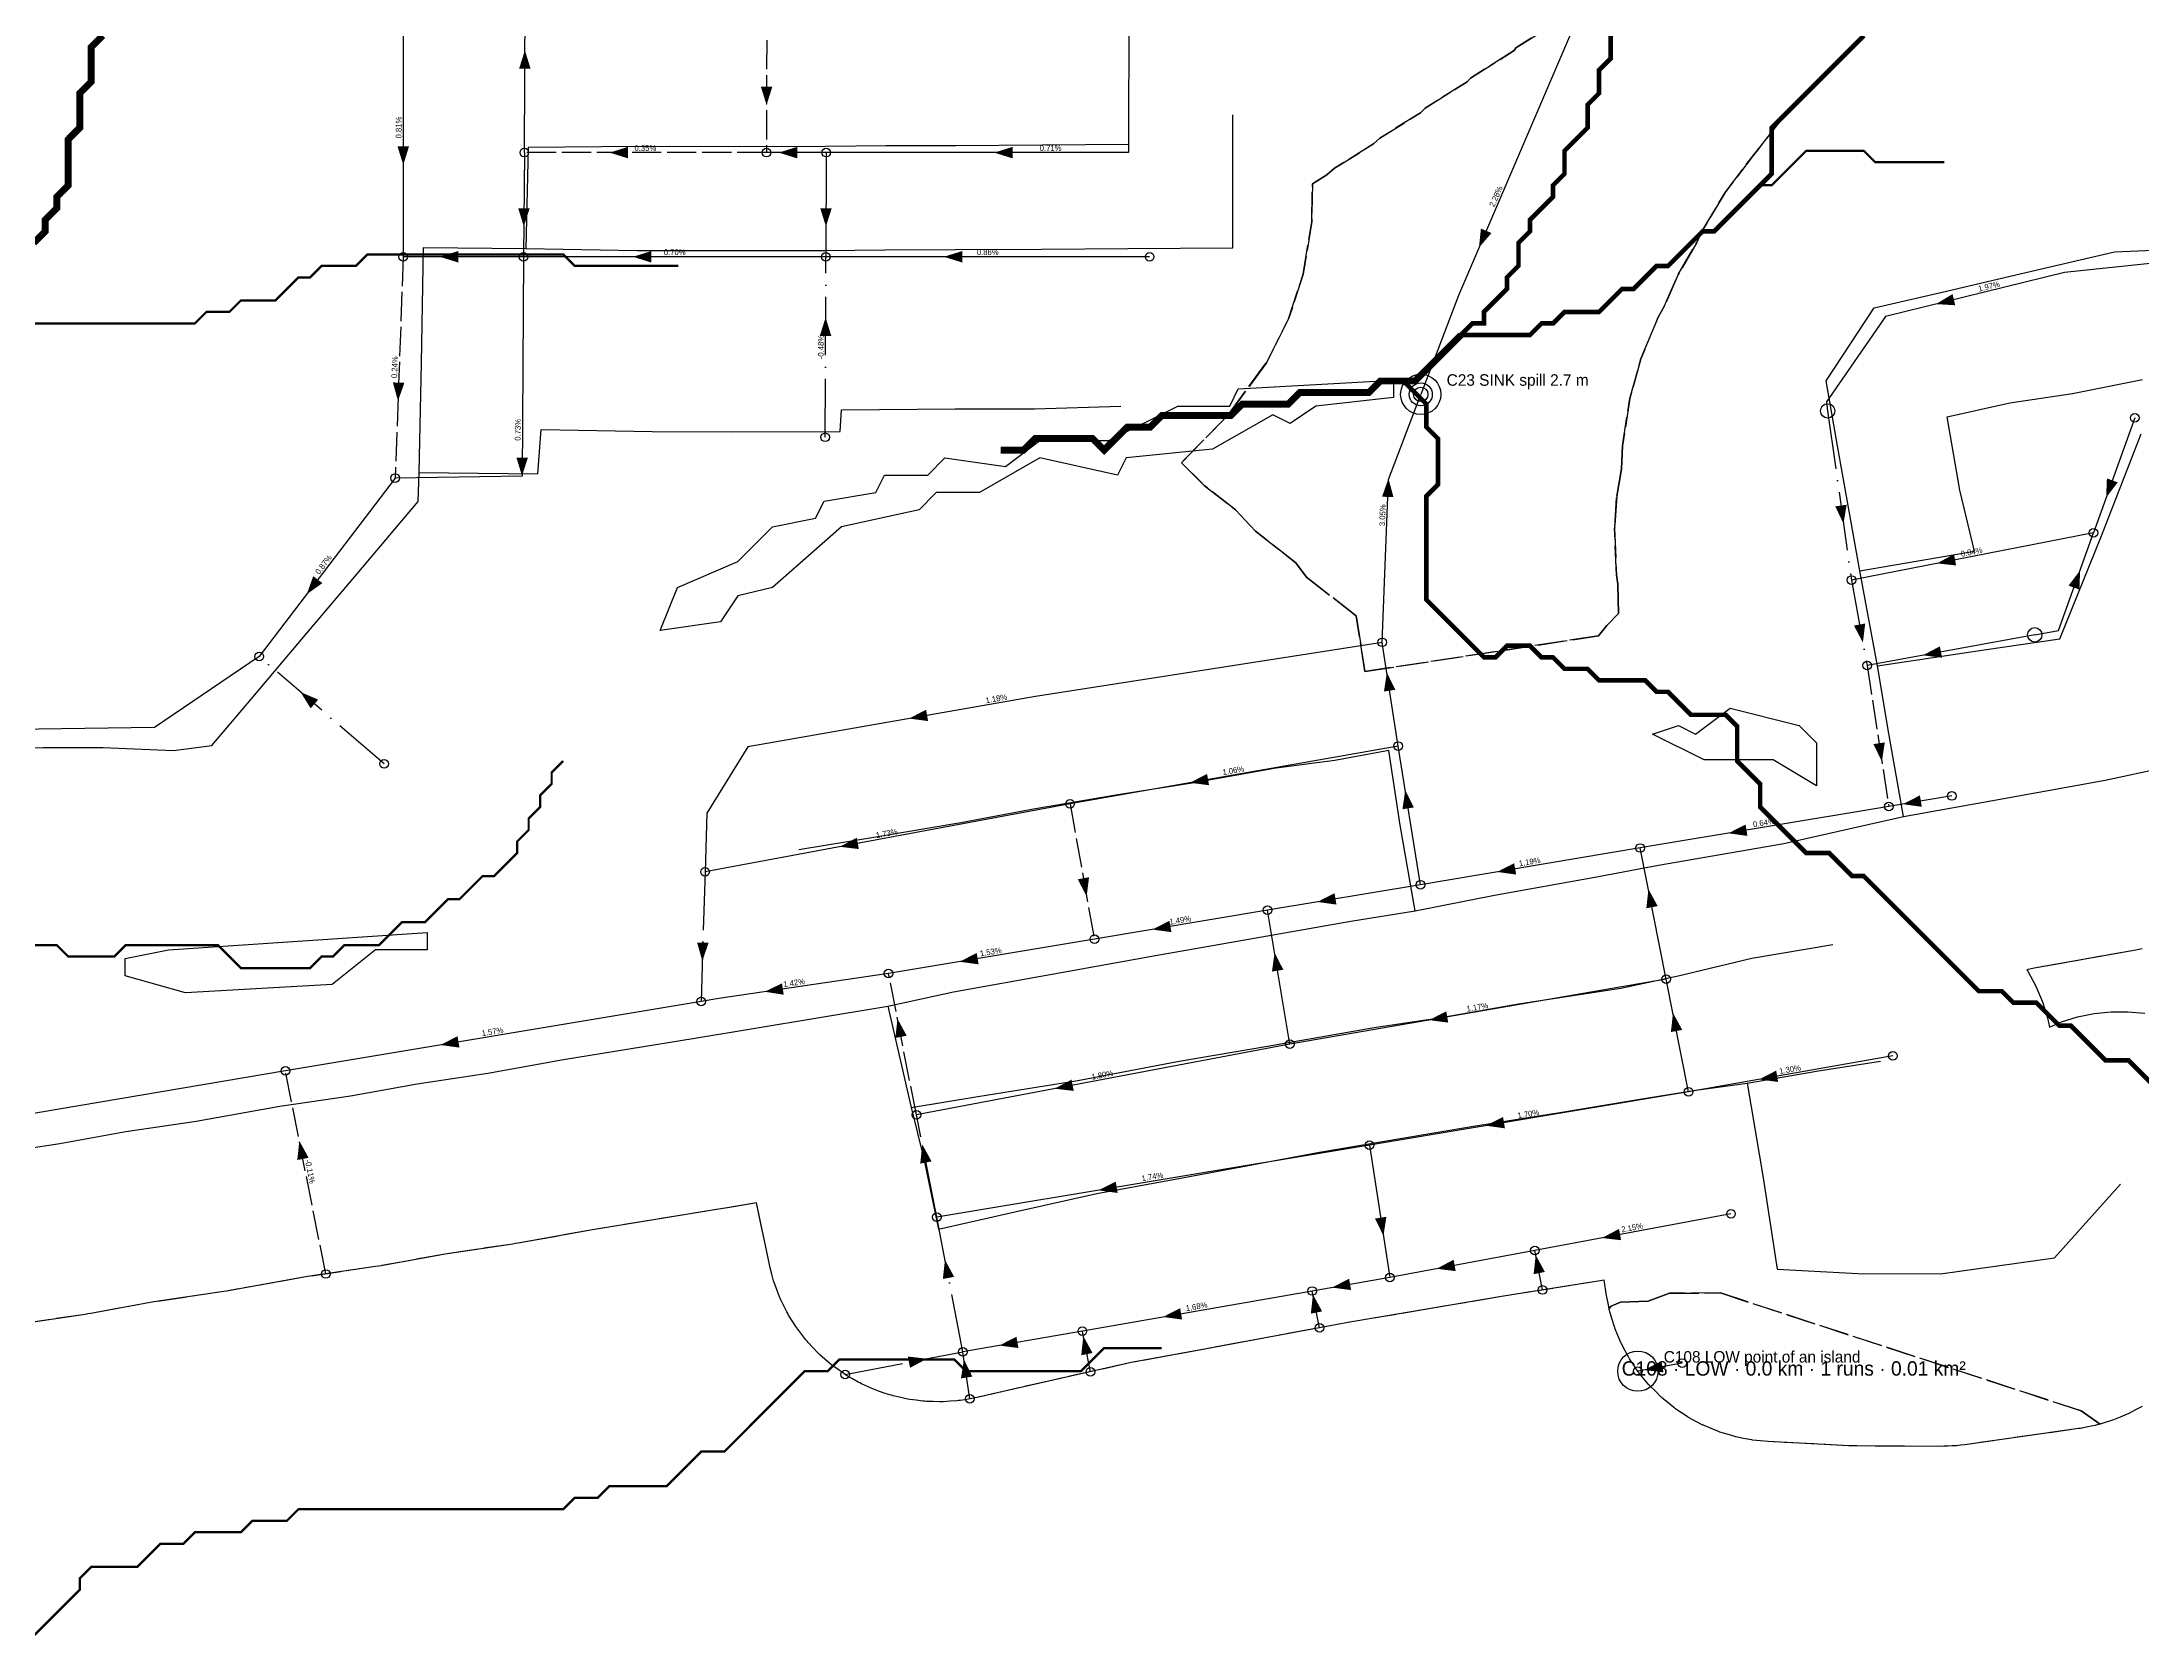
# Model space of a CAD drawing. Header units: metres. Extents: x 440276 to 476894, y 2561381 to 2578972.
# Drawn here: x 451119 to 451850, y 2568589 to 2569144 of the extents above; entities that cross this region are included whole.
import ezdxf
from ezdxf.enums import TextEntityAlignment as Align

# ---------------------------------------------------------------- set-up
doc = ezdxf.new("R2010")
doc.units = ezdxf.units.M
doc.header["$LTSCALE"] = 8
doc.linetypes.add('DASHDOT', pattern=[3.556, 2.54, -0.508, 0, -0.508])
doc.linetypes.add('DASHED', pattern=[1.524, 1.27, -0.254])
for name, color, linetype in [('A_ARROWS', 7, 'Continuous'), ('A_BUILT_2006', 252, 'Continuous'), ('A_CATCH_LABEL', 7, 'Continuous'), ('A_CATCHMENTS', 7, 'Continuous'), ('A_ENVELOPE', 3, 'Continuous'), ('A_GRADIENT', 8, 'Continuous'), ('A_JUNCTIONS', 8, 'Continuous'), ('A_OUTLET_LABEL', 7, 'Continuous'), ('A_OUTLETS', 7, 'Continuous'), ('A_RUNS', 7, 'Continuous'), ('A_STREAMS', 5, 'Continuous'), ('A_WADI', 4, 'Continuous')]:
    doc.layers.add(name, color=color, linetype=linetype)

msp = doc.modelspace()

# ---------------------------------------------------------------- linework, layer by layer
at = {"layer": 'A_ARROWS', "color": 2}
for points in [[(451287.27, 2569140.93), (451289.24, 2569134.51), (451285.24, 2569134.54)], [(451371.28, 2569121.9), (451369.3, 2569128.3), (451373.3, 2569128.29)], [(451244.97, 2569101.09), (451242.97, 2569107.49), (451246.97, 2569107.49)], [(451316.74, 2569105.36), (451323.14, 2569107.36), (451323.14, 2569103.36)], [(451375.55, 2569105.36), (451381.95, 2569107.36), (451381.95, 2569103.36)], [(451450.44, 2569105.36), (451456.84, 2569107.36), (451456.84, 2569103.36)], [(451286.89, 2569079.64), (451284.93, 2569086.05), (451288.93, 2569086.02)], [(451391.93, 2569079.64), (451389.95, 2569086.04), (451393.95, 2569086.03)], [(451257.7, 2569069.15), (451264.1, 2569071.15), (451264.1, 2569067.15)], [(451324.84, 2569069.15), (451331.24, 2569071.15), (451331.24, 2569067.15)], [(451432.93, 2569069.15), (451439.33, 2569071.15), (451439.33, 2569067.15)], [(451777.89, 2569052.71), (451783.63, 2569056.18), (451784.58, 2569052.3)], [(451391.82, 2569048.05), (451393.8, 2569041.65), (451389.8, 2569041.66)], [(451243.13, 2569019.01), (451241.36, 2569025.48), (451245.36, 2569025.33)], [(451286.27, 2568992.96), (451284.31, 2568999.37), (451288.31, 2568999.34)], [(451837.03, 2568985.4), (451837.31, 2568992.1), (451841.07, 2568990.75)], [(451745.73, 2568976.35), (451742.86, 2568982.4), (451746.82, 2568982.96)], [(451778.23, 2568962.58), (451784.13, 2568965.76), (451784.89, 2568961.84)], [(451211.39, 2568951.81), (451213.67, 2568958.12), (451216.85, 2568955.7)], [(451828.01, 2568960.19), (451827.74, 2568953.49), (451823.97, 2568954.84)], [(451752.47, 2568935.03), (451749.35, 2568940.96), (451753.28, 2568941.68)], [(451773.31, 2568930.62), (451779.24, 2568933.74), (451779.96, 2568929.8)], [(451209.23, 2568917.86), (451215.39, 2568915.21), (451212.78, 2568912.18)], [(451586.96, 2568924.66), (451589.91, 2568918.64), (451585.95, 2568918.03)], [(451420.8, 2568908.64), (451426.76, 2568911.71), (451427.45, 2568907.77)], [(451759.08, 2568893.72), (451756.12, 2568899.74), (451760.08, 2568900.35)], [(451518.48, 2568886.32), (451524.44, 2568889.4), (451525.13, 2568885.46)], [(451593.34, 2568883.75), (451596.33, 2568877.74), (451592.38, 2568877.11)], [(451766.31, 2568878.88), (451772.29, 2568881.91), (451772.95, 2568877.96)], [(451396.72, 2568864.07), (451402.64, 2568867.21), (451403.37, 2568863.27)], [(451705.69, 2568868.76), (451711.67, 2568871.78), (451712.33, 2568867.84)], [(451482.58, 2568846.82), (451479.48, 2568852.76), (451483.41, 2568853.47)], [(451625.26, 2568855.32), (451631.24, 2568858.35), (451631.9, 2568854.41)], [(451562.79, 2568844.89), (451568.77, 2568847.92), (451569.43, 2568843.97)], [(451677.9, 2568849.34), (451681.11, 2568843.45), (451677.18, 2568842.67)], [(451505.4, 2568835.3), (451511.38, 2568838.33), (451512.04, 2568834.39)], [(451348.94, 2568824.33), (451347.14, 2568830.79), (451351.13, 2568830.67)], [(451438.38, 2568824.11), (451444.36, 2568827.14), (451445.02, 2568823.19)], [(451547.92, 2568827.32), (451550.95, 2568821.33), (451547.01, 2568820.68)], [(451370.62, 2568813.68), (451376.66, 2568816.59), (451377.24, 2568812.63)], [(451416.8, 2568804.28), (451420.01, 2568798.39), (451416.08, 2568797.62)], [(451601.65, 2568803.81), (451607.62, 2568806.87), (451608.3, 2568802.93)], [(451686.44, 2568806.32), (451689.65, 2568800.43), (451685.72, 2568799.65)], [(451257.86, 2568795.17), (451263.84, 2568798.19), (451264.5, 2568794.25)], [(451716.36, 2568783.18), (451722.32, 2568786.26), (451723.01, 2568782.32)], [(451471.41, 2568779.98), (451477.33, 2568783.13), (451478.07, 2568779.2)], [(451621.37, 2568767.11), (451627.35, 2568770.14), (451628.01, 2568766.19)], [(451208.84, 2568761.85), (451212.05, 2568755.96), (451208.13, 2568755.18)], [(451425.44, 2568760.58), (451428.65, 2568754.69), (451424.72, 2568753.92)], [(451486.7, 2568744.65), (451492.68, 2568747.68), (451493.34, 2568743.73)], [(451585.78, 2568728.8), (451582.83, 2568734.82), (451586.79, 2568735.43)], [(451661.75, 2568728.08), (451667.68, 2568731.22), (451668.41, 2568727.29)], [(451433.32, 2568720.48), (451436.5, 2568714.58), (451432.57, 2568713.82)], [(451604.23, 2568717.37), (451610.16, 2568720.51), (451610.89, 2568716.57)], [(451638.71, 2568722.16), (451641.91, 2568716.27), (451637.99, 2568715.5)], [(451567.87, 2568710.84), (451573.83, 2568713.91), (451574.52, 2568709.97)], [(451561.25, 2568708.45), (451564.45, 2568702.55), (451560.53, 2568701.78)], [(451509.11, 2568700.61), (451515.08, 2568703.67), (451515.76, 2568699.73)], [(451452.2, 2568690.69), (451458.16, 2568693.76), (451458.85, 2568689.82)], [(451481.42, 2568693.99), (451484.62, 2568688.09), (451480.7, 2568687.32)], [(451427.07, 2568686.1), (451421.17, 2568682.93), (451420.41, 2568686.86)], [(451439.91, 2568685.91), (451442.84, 2568679.88), (451438.88, 2568679.28)]]:
    msp.add_solid(points, dxfattribs=at)
at = {"layer": 'A_ARROWS', "color": 1}
for points in [[(451618.97, 2569072.32), (451619.66, 2569078.99), (451623.33, 2569077.41)], [(451587.51, 2568992.07), (451589.27, 2568985.6), (451585.27, 2568985.75)], [(451676.47, 2568682.18), (451682.41, 2568685.3), (451683.13, 2568681.37)]]:
    msp.add_solid(points, dxfattribs=at)
at = {"layer": 'A_BUILT_2006', "color": 252}
for points in [[(451533.42, 2569096.49), (451533.42, 2569118.47)], [(451288.51, 2569107.26), (451326.52, 2569107.57)], [(451326.52, 2569107.57), (451354.07, 2569107.5)], [(451354.07, 2569107.5), (451391.83, 2569107.57)], [(451391.83, 2569107.57), (451412.72, 2569107.79)], [(451412.72, 2569107.79), (451437.15, 2569107.88)], [(451437.15, 2569107.88), (451467.15, 2569108.08)], [(451467.15, 2569108.08), (451497.14, 2569108.27)], [(451287.67, 2569072.07), (451288.51, 2569107.26)], [(451533.42, 2569072.29), (451533.42, 2569096.49)], [(451251.28, 2569032.25), (451252.04, 2569072.33)], [(451252.04, 2569072.33), (451287.67, 2569072.07)], [(451287.67, 2569072.07), (451326.24, 2569071.35)], [(451326.24, 2569071.35), (451353.79, 2569071.28)], [(451353.79, 2569071.28), (451391.55, 2569071.35)], [(451391.55, 2569071.35), (451412.44, 2569071.57)], [(451412.44, 2569071.57), (451436.87, 2569071.65)], [(451436.87, 2569071.65), (451466.87, 2569071.85)], [(451466.87, 2569071.85), (451496.87, 2569072.05)], [(451496.87, 2569072.05), (451533.42, 2569072.29)], [(451805.7, 2569062.85), (451839.93, 2569070.82)], [(451839.93, 2569070.82), (451869.89, 2569072.13)], [(451756.38, 2569051.36), (451781.52, 2569057.21)], [(451781.52, 2569057.21), (451805.7, 2569062.85)], [(451739.65, 2569026.01), (451756.38, 2569051.36)], [(451250.49, 2568994.19), (451251.28, 2569032.25)], [(451743.65, 2569003.39), (451739.65, 2569026.01)], [(451803.59, 2569018.44), (451825.39, 2569021.64)], [(451825.39, 2569021.64), (451849.74, 2569026.45)], [(451396.84, 2569008.42), (451397.3, 2569016)], [(451397.3, 2569016), (451436.86, 2569016.33)], [(451436.86, 2569016.33), (451464.4, 2569016.26)], [(451464.4, 2569016.26), (451494.46, 2569017.21)], [(451781.8, 2569013.47), (451803.59, 2569018.44)], [(451786.15, 2568988.07), (451781.8, 2569013.47)], [(451250.49, 2568994.19), (451291.8, 2568993.74), (451292.97, 2569009.13)], [(451292.97, 2569009.13), (451331.54, 2569008.42)], [(451331.54, 2569008.42), (451359.08, 2569008.35)], [(451359.08, 2569008.35), (451396.84, 2569008.42)], [(451835.45, 2568972.18), (451849.27, 2569007.58)], [(451751.35, 2568959.95), (451743.65, 2569003.39)], [(451250.15, 2568984.12), (451250.49, 2568994.19)], [(451230.8, 2568961.2), (451250.15, 2568984.12)], [(451791.25, 2568966.84), (451786.15, 2568988.07)], [(451820.96, 2568936.29), (451835.45, 2568972.18)], [(451751.35, 2568959.95), (451791.25, 2568966.84)], [(451211.45, 2568938.27), (451230.8, 2568961.2)], [(451757.57, 2568926.91), (451751.35, 2568959.95)], [(451192.1, 2568915.34), (451211.45, 2568938.27)], [(451757.57, 2568926.91), (451794.61, 2568932.5)], [(451794.61, 2568932.5), (451820.96, 2568936.29)], [(451761.45, 2568903.4), (451757.57, 2568926.91)], [(451178.36, 2568899.28), (451192.1, 2568915.34)], [(451766.57, 2568874.58), (451761.45, 2568903.4)], [(451093.29, 2568897.89), (451119.78, 2568898.61)], [(451119.78, 2568898.61), (451140.58, 2568898.61)], [(451140.58, 2568898.61), (451165.07, 2568897.48)], [(451165.07, 2568897.48), (451178.36, 2568899.28)], [(451587.67, 2568897.53), (451568.9, 2568894.04)], [(451591.62, 2568871.54), (451587.67, 2568897.53)], [(451548.46, 2568891.38), (451519.22, 2568886.23)], [(451568.9, 2568894.04), (451548.46, 2568891.38)], [(451836.76, 2568887.2), (451857.25, 2568891.67)], [(451494.14, 2568882.25), (451464.07, 2568877.1)], [(451519.22, 2568886.23), (451494.14, 2568882.25)], [(451801.45, 2568880.86), (451836.76, 2568887.2)], [(451464.07, 2568877.1), (451438.82, 2568872.44)], [(451724.95, 2568865.18), (451766.57, 2568874.58)], [(451766.57, 2568874.58), (451801.45, 2568880.86)], [(451409.25, 2568867.46), (451382.5, 2568862.97)], [(451438.82, 2568872.44), (451409.25, 2568867.46)], [(451596.81, 2568841.79), (451591.62, 2568871.54)], [(451681.37, 2568857.62), (451724.95, 2568865.18)], [(451624.39, 2568847.24), (451659.26, 2568853.52)], [(451659.26, 2568853.52), (451681.37, 2568857.62)], [(451596.81, 2568841.79), (451624.39, 2568847.24)], [(451536.84, 2568831.6), (451574.38, 2568838.18)], [(451574.38, 2568838.18), (451596.81, 2568841.79)], [(451506.47, 2568826.28), (451536.84, 2568831.6)], [(451713.87, 2568825.29), (451742.03, 2568830.15)], [(451471.15, 2568819.94), (451506.47, 2568826.28)], [(451688.22, 2568819.25), (451713.87, 2568825.29)], [(451436.28, 2568813.66), (451471.15, 2568819.94)], [(451668.27, 2568814.9), (451688.22, 2568819.25)], [(451388.35, 2568804.47), (451413.46, 2568808.6)], [(451413.46, 2568808.6), (451436.28, 2568813.66)], [(451413.46, 2568808.6), (451421.56, 2568773.42)], [(451605.11, 2568804.57), (451632.73, 2568809.46)], [(451632.73, 2568809.46), (451668.27, 2568814.9)], [(451346.38, 2568797.51), (451388.35, 2568804.47)], [(451545.41, 2568794.72), (451582.54, 2568801.29)], [(451582.54, 2568801.29), (451605.11, 2568804.57)], [(451300.66, 2568790.06), (451346.38, 2568797.51)], [(451514.77, 2568789.5), (451545.41, 2568794.72)], [(451274.32, 2568785.32), (451300.66, 2568790.06)], [(451479.49, 2568782.77), (451514.77, 2568789.5)], [(451712.25, 2568781.89), (451737, 2568786.21)], [(451737, 2568786.21), (451758.56, 2568789.57)], [(451226.59, 2568777.47), (451249.81, 2568781.7)], [(451249.81, 2568781.7), (451274.32, 2568785.32)], [(451444.8, 2568777.29), (451479.49, 2568782.77)], [(451674.96, 2568776.31), (451694.35, 2568779.49)], [(451694.35, 2568779.49), (451712.25, 2568781.89)], [(451712.25, 2568781.89), (451717.77, 2568748.93)], [(451172.97, 2568768.66), (451202.07, 2568773.85)], [(451202.07, 2568773.85), (451226.59, 2568777.47)], [(451421.56, 2568773.42), (451444.8, 2568777.29)], [(451421.56, 2568773.42), (451425.94, 2568755.53)], [(451617.11, 2568766.91), (451647.13, 2568771.74)], [(451647.13, 2568771.74), (451674.96, 2568776.31)], [(451125.58, 2568760.87), (451148.46, 2568765.04)], [(451148.46, 2568765.04), (451172.97, 2568768.66)], [(451592.25, 2568762.74), (451617.11, 2568766.91)], [(451101.06, 2568757.25), (451125.58, 2568760.87)], [(451538.21, 2568753.17), (451563.59, 2568757.86)], [(451563.59, 2568757.86), (451592.25, 2568762.74)], [(451425.94, 2568755.53), (451431.01, 2568731.09)], [(451513.32, 2568748.57), (451538.21, 2568753.17)], [(451457.66, 2568737.2), (451486.11, 2568743.54)], [(451486.11, 2568743.54), (451513.32, 2568748.57)], [(451717.77, 2568748.93), (451722.63, 2568717.21)], [(451819.06, 2568721.21), (451842, 2568746.78)], [(451431.01, 2568731.09), (451457.66, 2568737.2)], [(451779.47, 2568715.6), (451819.06, 2568721.21)], [(451722.63, 2568717.21), (451750.67, 2568715.77)], [(451750.67, 2568715.77), (451779.47, 2568715.6)]]:
    msp.add_lwpolyline(points, dxfattribs=at)
at = {"layer": 'A_CATCHMENTS', "color": 2, "linetype": 'DASHED'}
for points in [[(451647.5, 2569151.61), (451631.76, 2569141.74), (451631.21, 2569140.81), (451616.01, 2569131.28), (451614.92, 2569130.01), (451600.27, 2569120.83), (451598.62, 2569119.21), (451584.53, 2569110.37), (451582.33, 2569108.41), (451568.79, 2569099.92), (451566.04, 2569097.61), (451561.09, 2569094.51), (451560.84, 2569081.4), (451557.86, 2569063.13), (451552.8, 2569047.56), (451545.06, 2569032.31), (451531.82, 2569014.2), (451515.53, 2568997.55), (451523.49, 2568989.68), (451534.35, 2568981.23), (451541.23, 2568973.75), (451555.33, 2568962.77), (451558.96, 2568957.82), (451576.31, 2568944.31), (451579.32, 2568924.98), (451660.49, 2568937.38), (451663.4, 2568941.03), (451667.5, 2568945.12), (451667.24, 2568955.34), (451666.77, 2568958.57), (451666.16, 2568974.75), (451666.24, 2568975.18), (451666.87, 2568985.95), (451668.55, 2568995.49), (451668.87, 2569003.39), (451671.43, 2569019.91), (451675.28, 2569033.68), (451681.3, 2569048.14), (451683.41, 2569051.85), (451688.2, 2569062.97), (451694.71, 2569074.14), (451696.14, 2569077.36), (451704.54, 2569091.54), (451714.73, 2569104.96), (451715.45, 2569105.72), (451725.23, 2569118.25), (451745.79, 2569139.65), (451751.51, 2569144.7)], [(451849.55, 2568828.58), (451848.45, 2568828.39), (451847.36, 2568828.14), (451812.07, 2568821.81), (451809.43, 2568821.33), (451809.8, 2568820.79), (451812.61, 2568815.62), (451814.9, 2568810.19), (451816.65, 2568804.57), (451817.3, 2568801.41), (451821.49, 2568803.17), (451827.12, 2568804.91), (451832.89, 2568806.08), (451838.74, 2568806.69), (451844.63, 2568806.72), (451850.49, 2568806.18)], [(451849.56, 2568669.54), (451847.27, 2568668.34), (451844.99, 2568667.1), (451844.66, 2568666.96), (451844.35, 2568666.8), (451841.95, 2568665.82), (451839.56, 2568664.82), (451839.22, 2568664.72), (451838.9, 2568664.58), (451836.41, 2568663.85), (451835.01, 2568663.41), (451828.32, 2568668), (451702.91, 2568708.96), (451685.27, 2568708.92), (451677.77, 2568706.09), (451668.22, 2568705.75), (451664.9, 2568704.37), (451664.23, 2568703.59), (451663.87, 2568705.45), (451663.32, 2568708.12), (451662.5, 2568713.46), (451656.85, 2568712.53), (451656.76, 2568712.52), (451656.67, 2568712.51), (451626.84, 2568707.7), (451602.25, 2568703.58), (451574.08, 2568698.78), (451549.11, 2568694.17), (451549.11, 2568694.17), (451549.11, 2568694.17), (451524.22, 2568689.57), (451498.1, 2568684.74), (451470.89, 2568678.67), (451444.41, 2568672.61), (451443.81, 2568672.5), (451443.21, 2568672.34), (451440.91, 2568671.98), (451438.61, 2568671.57), (451438, 2568671.53), (451437.39, 2568671.43), (451435.07, 2568671.3), (451432.74, 2568671.12), (451432.13, 2568671.13), (451431.52, 2568671.09), (451429.19, 2568671.19), (451426.86, 2568671.24), (451426.25, 2568671.31), (451425.63, 2568671.33), (451423.32, 2568671.66), (451421.01, 2568671.93), (451420.41, 2568672.06), (451419.8, 2568672.15), (451417.53, 2568672.7), (451415.26, 2568673.2), (451414.67, 2568673.39), (451414.08, 2568673.53), (451411.88, 2568674.3), (451409.66, 2568675.02), (451409.1, 2568675.27), (451408.52, 2568675.47), (451406.4, 2568676.45), (451404.27, 2568677.38), (451403.73, 2568677.68), (451403.17, 2568677.94), (451401.16, 2568679.12), (451399.13, 2568680.26), (451398.63, 2568680.61), (451398.1, 2568680.93), (451396.21, 2568682.3), (451394.3, 2568683.63), (451393.84, 2568684.03), (451393.34, 2568684.39), (451391.6, 2568685.94), (451389.83, 2568687.46), (451389.4, 2568687.9), (451388.94, 2568688.31), (451387.36, 2568690.03), (451385.75, 2568691.71), (451385.37, 2568692.19), (451384.95, 2568692.64), (451383.55, 2568694.5), (451382.11, 2568696.33), (451381.78, 2568696.85), (451381.41, 2568697.34), (451380.19, 2568699.33), (451378.93, 2568701.29), (451378.66, 2568701.84), (451378.34, 2568702.37), (451377.32, 2568704.46), (451376.27, 2568706.54), (451376.04, 2568707.11), (451375.77, 2568707.67), (451374.97, 2568709.85), (451374.12, 2568712.03), (451373.96, 2568712.62), (451373.74, 2568713.19), (451373.16, 2568715.45), (451372.53, 2568717.69), (451372.42, 2568718.3), (451372.27, 2568718.89), (451367.83, 2568740.25), (451356.19, 2568738.32), (451356.11, 2568738.31), (451356.04, 2568738.3), (451310.81, 2568730.92), (451284.95, 2568726.26), (451284.01, 2568726.14), (451283.08, 2568725.96), (451259.56, 2568722.49), (451237.34, 2568718.44), (451236.34, 2568718.31), (451235.34, 2568718.11), (451211.73, 2568714.63), (451183.52, 2568709.59), (451182.62, 2568709.48), (451181.73, 2568709.3), (451158.23, 2568705.83), (451136.34, 2568701.84), (451135.33, 2568701.71), (451134.33, 2568701.51), (451110.79, 2568698.04)]]:
    msp.add_lwpolyline(points, dxfattribs=at)
at = {"layer": 'A_CATCHMENTS', "color": 1, "linetype": 'DASHED'}
msp.add_lwpolyline([(451751.51, 2569144.7), (451745.79, 2569139.65), (451725.23, 2569118.25), (451715.45, 2569105.72), (451714.73, 2569104.96), (451704.54, 2569091.54), (451696.14, 2569077.36), (451694.71, 2569074.14), (451688.2, 2569062.97), (451683.41, 2569051.85), (451681.3, 2569048.14), (451675.28, 2569033.68), (451671.43, 2569019.91), (451668.87, 2569003.39), (451668.55, 2568995.49), (451666.87, 2568985.95), (451666.24, 2568975.18), (451666.16, 2568974.75), (451666.77, 2568958.57), (451667.24, 2568955.34), (451667.5, 2568945.12), (451663.4, 2568941.03), (451660.49, 2568937.38), (451579.32, 2568924.98), (451576.31, 2568944.31), (451558.96, 2568957.82), (451555.33, 2568962.77), (451541.23, 2568973.75), (451534.35, 2568981.23), (451523.49, 2568989.68), (451523.49, 2568989.68), (451515.53, 2568997.55), (451531.82, 2569014.2), (451545.06, 2569032.31), (451552.8, 2569047.56), (451557.86, 2569063.13), (451560.84, 2569081.4), (451561.09, 2569094.51), (451566.04, 2569097.61), (451568.79, 2569099.92), (451582.33, 2569108.41), (451584.53, 2569110.37), (451598.62, 2569119.21), (451600.27, 2569120.83), (451614.92, 2569130.01), (451616.01, 2569131.28), (451631.21, 2569140.81), (451631.76, 2569141.74), (451647.5, 2569151.61)], dxfattribs=at)
msp.add_lwpolyline([(451664.9, 2568704.37), (451668.22, 2568705.75), (451677.77, 2568706.09), (451685.27, 2568708.92), (451702.91, 2568708.96), (451828.32, 2568668), (451835.01, 2568663.41), (451833.93, 2568663.08), (451833.59, 2568663.01), (451833.25, 2568662.91), (451830.71, 2568662.42), (451828.17, 2568661.9), (451827.82, 2568661.87), (451827.47, 2568661.8), (451787.88, 2568656.19), (451786.43, 2568656.06), (451785, 2568655.86), (451783.5, 2568655.79), (451782.02, 2568655.65), (451780.56, 2568655.66), (451779.11, 2568655.6), (451750.31, 2568655.77), (451748.95, 2568655.85), (451747.58, 2568655.85), (451719.54, 2568657.29), (451716.83, 2568657.57), (451714.11, 2568657.82), (451713.9, 2568657.86), (451713.68, 2568657.89), (451711.01, 2568658.42), (451708.33, 2568658.94), (451708.12, 2568659), (451707.91, 2568659.05), (451705.3, 2568659.85), (451702.69, 2568660.63), (451702.49, 2568660.71), (451702.28, 2568660.77), (451699.76, 2568661.82), (451697.24, 2568662.85), (451697.05, 2568662.95), (451696.85, 2568663.04), (451694.44, 2568664.33), (451692.03, 2568665.6), (451691.85, 2568665.72), (451691.66, 2568665.82), (451689.4, 2568667.35), (451687.12, 2568668.85), (451686.95, 2568668.99), (451686.77, 2568669.11), (451684.67, 2568670.84), (451682.55, 2568672.56), (451682.4, 2568672.72), (451682.23, 2568672.85), (451680.31, 2568674.79), (451678.37, 2568676.71), (451678.23, 2568676.87), (451678.08, 2568677.03), (451676.35, 2568679.14), (451674.61, 2568681.24), (451674.49, 2568681.42), (451674.35, 2568681.59), (451672.84, 2568683.86), (451671.32, 2568686.12), (451671.21, 2568686.31), (451671.09, 2568686.49), (451669.81, 2568688.9), (451668.51, 2568691.3), (451668.43, 2568691.5), (451668.33, 2568691.69), (451667.29, 2568694.21), (451666.24, 2568696.73), (451666.17, 2568696.94), (451666.09, 2568697.14), (451665.3, 2568699.75), (451664.5, 2568702.35), (451664.46, 2568702.57), (451664.39, 2568702.77), (451664.23, 2568703.59), (451664.9, 2568704.37)], close=True, dxfattribs=at)
at = {"layer": 'A_ENVELOPE', "color": 3}
for points in [[(451849.55, 2568828.58), (451848.45, 2568828.39), (451847.36, 2568828.14), (451812.07, 2568821.81), (451809.43, 2568821.33), (451809.8, 2568820.79), (451812.61, 2568815.62), (451814.9, 2568810.19), (451816.65, 2568804.57), (451817.3, 2568801.41), (451821.49, 2568803.17), (451827.12, 2568804.91), (451832.89, 2568806.08), (451838.74, 2568806.69), (451844.63, 2568806.72), (451850.49, 2568806.18)], [(451849.56, 2568669.54), (451847.27, 2568668.34), (451844.99, 2568667.1), (451844.66, 2568666.96), (451844.35, 2568666.8), (451841.95, 2568665.82), (451839.56, 2568664.82), (451839.22, 2568664.72), (451838.9, 2568664.58), (451836.41, 2568663.85), (451833.93, 2568663.08), (451833.59, 2568663.01), (451833.25, 2568662.91), (451830.71, 2568662.42), (451828.17, 2568661.9), (451827.82, 2568661.87), (451827.47, 2568661.8), (451787.88, 2568656.19), (451786.43, 2568656.06), (451785, 2568655.86), (451783.5, 2568655.79), (451782.02, 2568655.65), (451780.56, 2568655.66), (451779.11, 2568655.6), (451750.31, 2568655.77), (451748.95, 2568655.85), (451747.58, 2568655.85), (451719.54, 2568657.29), (451716.83, 2568657.57), (451714.11, 2568657.82), (451713.9, 2568657.86), (451713.68, 2568657.89), (451711.01, 2568658.42), (451708.33, 2568658.94), (451708.12, 2568659), (451707.91, 2568659.05), (451705.3, 2568659.85), (451702.69, 2568660.63), (451702.49, 2568660.71), (451702.28, 2568660.77), (451699.76, 2568661.82), (451697.24, 2568662.85), (451697.05, 2568662.95), (451696.85, 2568663.04), (451694.44, 2568664.33), (451692.03, 2568665.6), (451691.85, 2568665.72), (451691.66, 2568665.82), (451689.4, 2568667.35), (451687.12, 2568668.85), (451686.95, 2568668.99), (451686.77, 2568669.11), (451684.67, 2568670.84), (451682.55, 2568672.56), (451682.4, 2568672.72), (451682.23, 2568672.85), (451680.31, 2568674.79), (451678.37, 2568676.71), (451678.23, 2568676.87), (451678.08, 2568677.03), (451676.35, 2568679.14), (451674.61, 2568681.24), (451674.49, 2568681.42), (451674.35, 2568681.59), (451672.84, 2568683.86), (451671.32, 2568686.12), (451671.21, 2568686.31), (451671.09, 2568686.49), (451669.81, 2568688.9), (451668.51, 2568691.3), (451668.43, 2568691.5), (451668.33, 2568691.69), (451667.29, 2568694.21), (451666.24, 2568696.73), (451666.17, 2568696.94), (451666.09, 2568697.14), (451665.3, 2568699.75), (451664.5, 2568702.35), (451664.46, 2568702.57), (451664.39, 2568702.77), (451663.87, 2568705.45), (451663.32, 2568708.12), (451662.5, 2568713.46), (451656.85, 2568712.53), (451656.76, 2568712.52), (451656.67, 2568712.51), (451626.84, 2568707.7), (451602.25, 2568703.58), (451574.08, 2568698.78), (451549.11, 2568694.17), (451549.11, 2568694.17), (451549.11, 2568694.17), (451524.22, 2568689.57), (451498.1, 2568684.74), (451470.89, 2568678.67), (451444.41, 2568672.61), (451443.81, 2568672.5), (451443.21, 2568672.34), (451440.91, 2568671.98), (451438.61, 2568671.57), (451438, 2568671.53), (451437.39, 2568671.43), (451435.07, 2568671.3), (451432.74, 2568671.12), (451432.13, 2568671.13), (451431.52, 2568671.09), (451429.19, 2568671.19), (451426.86, 2568671.24), (451426.25, 2568671.31), (451425.63, 2568671.33), (451423.32, 2568671.66), (451421.01, 2568671.93), (451420.41, 2568672.06), (451419.8, 2568672.15), (451417.53, 2568672.7), (451415.26, 2568673.2), (451414.67, 2568673.39), (451414.08, 2568673.53), (451411.88, 2568674.3), (451409.66, 2568675.02), (451409.1, 2568675.27), (451408.52, 2568675.47), (451406.4, 2568676.45), (451404.27, 2568677.38), (451403.73, 2568677.68), (451403.17, 2568677.94), (451401.16, 2568679.12), (451399.13, 2568680.26), (451398.63, 2568680.61), (451398.1, 2568680.93), (451396.21, 2568682.3), (451394.3, 2568683.63), (451393.84, 2568684.03), (451393.34, 2568684.39), (451391.6, 2568685.94), (451389.83, 2568687.46), (451389.4, 2568687.9), (451388.94, 2568688.31), (451387.36, 2568690.03), (451385.75, 2568691.71), (451385.37, 2568692.19), (451384.95, 2568692.64), (451383.55, 2568694.5), (451382.11, 2568696.33), (451381.78, 2568696.85), (451381.41, 2568697.34), (451380.19, 2568699.33), (451378.93, 2568701.29), (451378.66, 2568701.84), (451378.34, 2568702.37), (451377.32, 2568704.46), (451376.27, 2568706.54), (451376.04, 2568707.11), (451375.77, 2568707.67), (451374.97, 2568709.85), (451374.12, 2568712.03), (451373.96, 2568712.62), (451373.74, 2568713.19), (451373.16, 2568715.45), (451372.53, 2568717.69), (451372.42, 2568718.3), (451372.27, 2568718.89), (451367.83, 2568740.25), (451356.19, 2568738.32), (451356.11, 2568738.31), (451356.04, 2568738.3), (451310.81, 2568730.92), (451284.95, 2568726.26), (451284.01, 2568726.14), (451283.08, 2568725.96), (451259.56, 2568722.49), (451237.34, 2568718.44), (451236.34, 2568718.31), (451235.34, 2568718.11), (451211.73, 2568714.63), (451183.52, 2568709.59), (451182.62, 2568709.48), (451181.73, 2568709.3), (451158.23, 2568705.83), (451136.34, 2568701.84), (451135.33, 2568701.71), (451134.33, 2568701.51), (451110.79, 2568698.04)]]:
    msp.add_lwpolyline(points, dxfattribs=at)
at = {"layer": 'A_JUNCTIONS'}
for centre in [(451287.07, 2569105.36), (451371.24, 2569105.36), (451392.01, 2569105.36), (451244.97, 2569069.15), (451286.81, 2569069.15), (451391.89, 2569069.15), (451504.48, 2569069.15), (451846.97, 2569013.15), (451391.68, 2569006.4), (451242.15, 2568992.24), (451832.66, 2568973.17), (451748.49, 2568956.79), (451585.36, 2568935.13), (451194.92, 2568930.17), (451753.92, 2568927.07), (451590.87, 2568899.08), (451238.29, 2568892.89), (451783.39, 2568881.73), (451476.79, 2568878.97), (451761.5, 2568878.08), (451675.06, 2568863.64), (451349.89, 2568855.35), (451598.63, 2568850.88), (451545.47, 2568842), (451485.26, 2568831.94), (451413.7, 2568819.99), (451684.1, 2568818.08), (451348.51, 2568810.31), (451553.25, 2568795.44), (451204, 2568786.16), (451762.92, 2568791.37), (451691.88, 2568778.88), (451423.4, 2568770.91), (451580.93, 2568760.37), (451430.45, 2568735.27), (451706.61, 2568736.44), (451638.4, 2568723.73), (451218.05, 2568715.56), (451588, 2568714.34), (451561.02, 2568709.64), (451641.11, 2568710), (451481.08, 2568695.72), (451563.54, 2568696.84), (451439.52, 2568688.49), (451689.68, 2568684.6), (451398.59, 2568680.64), (451483.87, 2568681.57), (451674.23, 2568681.77), (451441.98, 2568672.15)]:
    msp.add_circle(centre, 1.5, dxfattribs=at)
at = {"layer": 'A_JUNCTIONS', "color": 30}
for centre in [(451598.75, 2569021.32), (451740.21, 2569015.58), (451812.23, 2568937.74)]:
    msp.add_circle(centre, 2.5, dxfattribs=at)
at = {"layer": 'A_OUTLETS', "color": 1}
for radius in [7, 4]:
    msp.add_circle((451598.75, 2569021.32), radius, dxfattribs=at)
at = {"layer": 'A_OUTLETS', "color": 30}
msp.add_circle((451674.23, 2568681.77), 7, dxfattribs=at)
at = {"layer": 'A_RUNS', "color": 2}
for points in [[(451244.98, 2569159), (451244.97, 2569069.15)], [(451287.07, 2569105.36), (451287.37, 2569157.97)], [(451497.29, 2569156.36), (451497.08, 2569105.36), (451392.01, 2569105.36)], [(451287.07, 2569105.36), (451286.81, 2569069.15)], [(451392.01, 2569105.36), (451371.24, 2569105.36)], [(451392.01, 2569105.36), (451391.89, 2569069.15)], [(451286.81, 2569069.15), (451286.27, 2568992.95), (451242.15, 2568992.24)], [(451286.81, 2569069.15), (451244.97, 2569069.15)], [(451391.89, 2569069.15), (451286.81, 2569069.15)], [(451504.48, 2569069.15), (451391.89, 2569069.15)], [(451872.3, 2569068.9), (451822.52, 2569063.68), (451760.38, 2569048.41), (451739.77, 2569018.72), (451740.21, 2569015.58)], [(451846.97, 2569013.15), (451832.66, 2568973.17)], [(451242.15, 2568992.24), (451194.92, 2568930.17)], [(451832.66, 2568973.17), (451748.49, 2568956.79)], [(451812.23, 2568937.74), (451820.52, 2568939.25), (451832.66, 2568973.17)], [(451585.36, 2568935.13), (451464.81, 2568916.32), (451364.73, 2568898.86), (451350.51, 2568875.76), (451349.89, 2568855.35)], [(451590.87, 2568899.08), (451585.36, 2568935.13)], [(451812.23, 2568937.74), (451753.92, 2568927.07)], [(451194.92, 2568930.17), (451158.44, 2568905.52), (450972.67, 2568902.82)], [(451590.87, 2568899.08), (451476.79, 2568878.97)], [(451598.63, 2568850.88), (451590.87, 2568899.08)], [(451783.39, 2568881.73), (451761.5, 2568878.08)], [(451476.79, 2568878.97), (451349.89, 2568855.35)], [(451761.5, 2568878.08), (451675.06, 2568863.64)], [(451675.06, 2568863.64), (451598.63, 2568850.88)], [(451684.1, 2568818.08), (451675.06, 2568863.64)], [(451598.63, 2568850.88), (451545.47, 2568842)], [(451545.47, 2568842), (451485.26, 2568831.94)], [(451553.25, 2568795.44), (451545.47, 2568842)], [(451485.26, 2568831.94), (451413.7, 2568819.99)], [(451413.7, 2568819.99), (451354.68, 2568811.34), (451348.51, 2568810.31)], [(451684.1, 2568818.08), (451553.25, 2568795.44)], [(451691.88, 2568778.88), (451684.1, 2568818.08)], [(451348.51, 2568810.31), (451204, 2568786.16)], [(451553.25, 2568795.44), (451423.4, 2568770.91)], [(451204, 2568786.16), (451088.97, 2568766.75), (450972.25, 2568749.02)], [(451762.92, 2568791.37), (451691.88, 2568778.88)], [(451691.88, 2568778.88), (451580.93, 2568760.37)], [(451580.93, 2568760.37), (451430.45, 2568735.27)], [(451580.93, 2568760.37), (451588, 2568714.34)], [(451706.61, 2568736.44), (451638.4, 2568723.73)], [(451638.4, 2568723.73), (451588, 2568714.34)], [(451588, 2568714.34), (451561.02, 2568709.64)], [(451561.02, 2568709.64), (451481.08, 2568695.72)], [(451481.08, 2568695.72), (451439.52, 2568688.49)]]:
    msp.add_lwpolyline(points, dxfattribs=at)
at = {"layer": 'A_RUNS', "color": 2, "linetype": 'DASHED'}
for points in [[(451371.37, 2569156.7), (451371.24, 2569105.36)], [(451371.24, 2569105.36), (451287.07, 2569105.36)], [(451244.97, 2569069.15), (451242.15, 2568992.24)], [(451753.92, 2568927.07), (451761.5, 2568878.08)], [(451476.79, 2568878.97), (451485.26, 2568831.94)], [(451423.4, 2568770.91), (451413.7, 2568819.99)], [(451218.05, 2568715.56), (451204, 2568786.16)], [(451483.87, 2568681.57), (451481.08, 2568695.72)], [(451441.98, 2568672.15), (451439.52, 2568688.49)]]:
    msp.add_lwpolyline(points, dxfattribs=at)
at = {"layer": 'A_RUNS', "color": 1}
for points in [[(451655.37, 2569157.13), (451611.83, 2569055.69), (451598.75, 2569021.32)], [(451585.36, 2568935.13), (451587.5, 2568991.73), (451598.75, 2569021.32)], [(451689.68, 2568684.6), (451674.23, 2568681.77)]]:
    msp.add_lwpolyline(points, dxfattribs=at)
at = {"layer": 'A_RUNS', "color": 2, "linetype": 'DASHDOT'}
for points in [[(451391.68, 2569006.4), (451391.89, 2569069.15)], [(451740.21, 2569015.58), (451748.49, 2568956.79)], [(451748.49, 2568956.79), (451753.92, 2568927.07)], [(451238.29, 2568892.89), (451194.92, 2568930.17)], [(451349.89, 2568855.35), (451348.51, 2568810.31)], [(451430.45, 2568735.27), (451423.4, 2568770.91)], [(451439.52, 2568688.49), (451430.45, 2568735.27)], [(451641.11, 2568710), (451638.4, 2568723.73)], [(451563.54, 2568696.84), (451561.02, 2568709.64)], [(451398.59, 2568680.64), (451439.52, 2568688.49)]]:
    msp.add_lwpolyline(points, dxfattribs=at)
at = {"layer": 'A_STREAMS', "color": 5}
for points, const_width in [([(451140.5, 2569146.02), (451136.5, 2569142.02), (451136.5, 2569138.02), (451136.5, 2569134.01), (451136.5, 2569130.01), (451132.5, 2569126.01), (451132.5, 2569122.01), (451132.5, 2569118.01), (451132.5, 2569114.01), (451128.5, 2569110), (451128.5, 2569106), (451128.5, 2569102), (451128.5, 2569098), (451128.5, 2569094), (451124.5, 2569090), (451124.5, 2569085.99), (451120.49, 2569081.99), (451120.49, 2569077.99), (451116.49, 2569073.99)], 2.4), ([(451664.73, 2569146.02), (451664.73, 2569142.02), (451664.73, 2569138.02), (451660.73, 2569134.01), (451660.73, 2569130.01), (451660.73, 2569126.01), (451656.73, 2569122.01), (451656.73, 2569118.01), (451656.73, 2569114.01), (451652.73, 2569110), (451648.72, 2569106), (451648.72, 2569102), (451648.72, 2569098), (451644.72, 2569094), (451644.72, 2569090), (451640.72, 2569085.99), (451636.72, 2569081.99), (451636.72, 2569077.99), (451632.72, 2569073.99), (451632.72, 2569069.99), (451632.72, 2569065.98), (451628.72, 2569061.98), (451628.72, 2569057.98), (451624.71, 2569053.98), (451620.71, 2569049.98), (451620.71, 2569045.98), (451616.71, 2569045.98), (451612.71, 2569041.97)], 1.6), ([(451752.77, 2569146.02), (451748.77, 2569142.02), (451744.77, 2569138.02), (451740.76, 2569134.01), (451736.76, 2569130.01), (451732.76, 2569126.01), (451728.76, 2569122.01), (451724.76, 2569118.01), (451720.76, 2569114.01), (451720.76, 2569110), (451720.76, 2569106), (451720.76, 2569102), (451720.76, 2569098), (451716.75, 2569094)], 1.6), ([(451780.78, 2569102), (451776.78, 2569102), (451772.78, 2569102), (451768.78, 2569102), (451764.78, 2569102), (451760.77, 2569102), (451756.77, 2569102), (451752.77, 2569106), (451748.77, 2569106), (451744.77, 2569106), (451740.76, 2569106), (451736.76, 2569106), (451732.76, 2569106), (451728.76, 2569102), (451724.76, 2569098), (451720.76, 2569094), (451716.75, 2569094)], 0.8), ([(451716.75, 2569094), (451712.75, 2569090), (451708.75, 2569085.99), (451704.75, 2569081.99), (451700.75, 2569077.99), (451696.75, 2569077.99), (451692.74, 2569073.99), (451688.74, 2569069.99), (451684.74, 2569065.98), (451680.74, 2569065.98), (451676.74, 2569061.98), (451672.74, 2569057.98), (451668.73, 2569057.98), (451664.73, 2569053.98), (451660.73, 2569049.98), (451656.73, 2569049.98), (451652.73, 2569049.98), (451648.72, 2569049.98), (451644.72, 2569045.98), (451640.72, 2569045.98), (451636.72, 2569041.97), (451632.72, 2569041.97), (451628.72, 2569041.97), (451624.71, 2569041.97), (451620.71, 2569041.97), (451616.71, 2569041.97), (451612.71, 2569041.97)], 1.6), ([(451340.59, 2569065.98), (451336.59, 2569065.98), (451332.59, 2569065.98), (451328.58, 2569065.98), (451324.58, 2569065.98), (451320.58, 2569065.98), (451316.58, 2569065.98), (451312.58, 2569065.98), (451308.58, 2569065.98), (451304.57, 2569065.98), (451300.57, 2569069.99), (451296.57, 2569069.99), (451292.57, 2569069.99), (451288.57, 2569069.99), (451284.57, 2569069.99), (451280.56, 2569069.99), (451276.56, 2569069.99), (451272.56, 2569069.99), (451268.56, 2569069.99), (451264.56, 2569069.99), (451260.56, 2569069.99), (451256.55, 2569069.99), (451252.55, 2569069.99), (451248.55, 2569069.99), (451244.55, 2569069.99), (451240.55, 2569069.99), (451236.54, 2569069.99), (451232.54, 2569069.99), (451228.54, 2569065.98), (451224.54, 2569065.98), (451220.54, 2569065.98), (451216.54, 2569065.98), (451212.53, 2569061.98), (451208.53, 2569061.98), (451204.53, 2569057.98), (451200.53, 2569053.98), (451196.53, 2569053.98), (451192.53, 2569053.98), (451188.52, 2569053.98), (451184.52, 2569049.98), (451180.52, 2569049.98), (451176.52, 2569049.98), (451172.52, 2569045.98), (451168.52, 2569045.98), (451164.51, 2569045.98), (451160.51, 2569045.98), (451156.51, 2569045.98), (451152.51, 2569045.98), (451148.51, 2569045.98), (451144.5, 2569045.98), (451140.5, 2569045.98), (451136.5, 2569045.98), (451132.5, 2569045.98), (451128.5, 2569045.98), (451124.5, 2569045.98), (451120.49, 2569045.98), (451116.49, 2569045.98)], 0.8), ([(451612.71, 2569041.97), (451608.71, 2569037.97), (451604.71, 2569033.97), (451600.7, 2569029.97), (451596.7, 2569025.97), (451592.7, 2569025.97)], 2.4), ([(451592.7, 2569025.97), (451588.7, 2569025.97), (451584.7, 2569025.97), (451580.7, 2569021.97), (451576.69, 2569021.97), (451572.69, 2569021.97), (451568.69, 2569021.97), (451564.69, 2569021.97), (451560.69, 2569021.97), (451556.68, 2569021.97), (451552.68, 2569017.96), (451548.68, 2569017.96), (451544.68, 2569017.96), (451540.68, 2569017.96), (451536.68, 2569017.96), (451532.67, 2569013.96), (451528.67, 2569013.96), (451524.67, 2569013.96), (451520.67, 2569013.96), (451516.67, 2569013.96), (451512.67, 2569013.96), (451508.66, 2569013.96), (451504.66, 2569009.96), (451500.66, 2569009.96), (451496.66, 2569009.96), (451492.66, 2569005.96), (451488.65, 2569001.96), (451484.65, 2569005.96), (451480.65, 2569005.96), (451476.65, 2569005.96), (451472.65, 2569005.96), (451468.65, 2569005.96), (451464.64, 2569005.96), (451460.64, 2569001.96), (451456.64, 2569001.96), (451452.64, 2569001.96)], 2.4), ([(451852.81, 2568781.86), (451848.81, 2568785.86), (451844.81, 2568789.86), (451840.81, 2568789.86), (451836.81, 2568789.86), (451832.81, 2568793.86), (451828.8, 2568797.87), (451824.8, 2568801.87), (451820.8, 2568801.87), (451816.8, 2568805.87), (451812.8, 2568809.87), (451808.79, 2568809.87), (451804.79, 2568809.87), (451800.79, 2568813.87), (451796.79, 2568813.87), (451792.79, 2568813.87), (451788.79, 2568817.87), (451784.78, 2568821.88), (451780.78, 2568825.88), (451776.78, 2568829.88), (451772.78, 2568833.88), (451768.78, 2568837.88), (451764.78, 2568841.88), (451760.77, 2568845.89), (451756.77, 2568849.89), (451752.77, 2568853.89), (451748.77, 2568853.89), (451744.77, 2568857.89), (451740.76, 2568861.89), (451736.76, 2568861.89), (451732.76, 2568861.89), (451728.76, 2568865.9), (451724.76, 2568869.9), (451720.76, 2568873.9), (451716.75, 2568877.9), (451716.75, 2568881.9), (451716.75, 2568885.9), (451712.75, 2568889.91), (451708.75, 2568893.91), (451708.75, 2568897.91), (451708.75, 2568901.91), (451708.75, 2568905.91), (451704.75, 2568909.92), (451700.75, 2568909.92), (451696.75, 2568909.92), (451692.74, 2568909.92), (451688.74, 2568913.92), (451684.74, 2568917.92), (451680.74, 2568917.92), (451676.74, 2568921.92), (451672.74, 2568921.92), (451668.73, 2568921.92), (451664.73, 2568921.92), (451660.73, 2568921.92), (451656.73, 2568925.92), (451652.73, 2568925.92), (451648.72, 2568925.92), (451644.72, 2568929.92), (451640.72, 2568929.92), (451636.72, 2568933.93), (451632.72, 2568933.93), (451628.72, 2568933.93), (451624.71, 2568929.92), (451620.71, 2568929.92), (451616.71, 2568933.93), (451612.71, 2568937.93), (451608.71, 2568941.93), (451604.71, 2568945.93), (451600.7, 2568949.93), (451600.7, 2568953.93), (451600.7, 2568957.94), (451600.7, 2568961.94), (451600.7, 2568965.94), (451600.7, 2568969.94), (451600.7, 2568973.94), (451600.7, 2568977.95), (451600.7, 2568981.95), (451600.7, 2568985.95), (451604.71, 2568989.95), (451604.71, 2568993.95), (451604.71, 2568997.95), (451604.71, 2569001.96), (451604.71, 2569005.96), (451600.7, 2569009.96), (451600.7, 2569013.96), (451600.7, 2569017.96), (451596.7, 2569021.97), (451592.7, 2569025.97)], 1.6), ([(451300.57, 2568893.91), (451296.57, 2568889.91), (451296.57, 2568885.9), (451292.57, 2568881.9), (451292.57, 2568877.9), (451288.57, 2568873.9), (451288.57, 2568869.9), (451284.57, 2568865.9), (451284.57, 2568861.89), (451280.56, 2568857.89), (451276.56, 2568853.89), (451272.56, 2568853.89), (451268.56, 2568849.89), (451264.56, 2568845.89), (451260.56, 2568845.89), (451256.55, 2568841.88), (451252.55, 2568837.88), (451248.55, 2568837.88), (451244.55, 2568837.88), (451240.55, 2568833.88), (451236.54, 2568829.88), (451232.54, 2568829.88), (451228.54, 2568829.88), (451224.54, 2568829.88), (451220.54, 2568825.88), (451216.54, 2568825.88), (451212.53, 2568821.88), (451208.53, 2568821.88), (451204.53, 2568821.88), (451200.53, 2568821.88), (451196.53, 2568821.88), (451192.53, 2568821.88), (451188.52, 2568821.88), (451184.52, 2568825.88), (451180.52, 2568829.88), (451176.52, 2568829.88), (451172.52, 2568829.88), (451168.52, 2568829.88), (451164.51, 2568829.88), (451160.51, 2568829.88), (451156.51, 2568829.88), (451152.51, 2568829.88), (451148.51, 2568829.88), (451144.5, 2568825.88), (451140.5, 2568825.88), (451136.5, 2568825.88), (451132.5, 2568825.88), (451128.5, 2568825.88), (451124.5, 2568829.88), (451120.49, 2568829.88), (451116.49, 2568829.88)], 0.8), ([(451508.66, 2568689.82), (451504.66, 2568689.82), (451500.66, 2568689.82), (451496.66, 2568689.82), (451492.66, 2568689.82), (451488.65, 2568689.82), (451484.65, 2568685.82), (451480.65, 2568681.81), (451476.65, 2568681.81), (451472.65, 2568681.81), (451468.65, 2568681.81), (451464.64, 2568681.81), (451460.64, 2568681.81), (451456.64, 2568681.81), (451452.64, 2568681.81), (451448.64, 2568681.81), (451444.64, 2568681.81), (451440.63, 2568681.81), (451436.63, 2568685.82), (451432.63, 2568685.82), (451428.63, 2568685.82), (451424.63, 2568685.82), (451420.63, 2568685.82), (451416.62, 2568685.82), (451412.62, 2568685.82), (451408.62, 2568685.82), (451404.62, 2568685.82), (451400.62, 2568685.82), (451396.61, 2568685.82), (451392.61, 2568681.81), (451388.61, 2568681.81), (451384.61, 2568681.81), (451380.61, 2568677.81), (451376.61, 2568673.81), (451372.6, 2568669.81), (451368.6, 2568665.81), (451364.6, 2568661.8), (451360.6, 2568657.8), (451356.6, 2568653.8), (451352.6, 2568653.8), (451348.59, 2568653.8), (451344.59, 2568649.8), (451340.59, 2568645.8), (451336.59, 2568641.8), (451332.59, 2568641.8), (451328.58, 2568641.8), (451324.58, 2568641.8), (451320.58, 2568641.8), (451316.58, 2568641.8), (451312.58, 2568637.79), (451308.58, 2568637.79), (451304.57, 2568637.79), (451300.57, 2568633.79), (451296.57, 2568633.79), (451292.57, 2568633.79), (451288.57, 2568633.79), (451284.57, 2568633.79), (451280.56, 2568633.79), (451276.56, 2568633.79), (451272.56, 2568633.79), (451268.56, 2568633.79), (451264.56, 2568633.79), (451260.56, 2568633.79), (451256.55, 2568633.79), (451252.55, 2568633.79), (451248.55, 2568633.79), (451244.55, 2568633.79), (451240.55, 2568633.79), (451236.54, 2568633.79), (451232.54, 2568633.79), (451228.54, 2568633.79), (451224.54, 2568633.79), (451220.54, 2568633.79), (451216.54, 2568633.79), (451212.53, 2568633.79), (451208.53, 2568633.79), (451204.53, 2568629.79), (451200.53, 2568629.79), (451196.53, 2568629.79), (451192.53, 2568629.79), (451188.52, 2568625.79), (451184.52, 2568625.79), (451180.52, 2568625.79), (451176.52, 2568625.79), (451172.52, 2568625.79), (451168.52, 2568621.79), (451164.51, 2568621.79), (451160.51, 2568621.79), (451156.51, 2568617.79), (451152.51, 2568613.78), (451148.51, 2568613.78), (451144.5, 2568613.78), (451140.5, 2568613.78), (451136.5, 2568613.78), (451132.5, 2568609.78), (451132.5, 2568605.78), (451128.5, 2568601.78), (451124.5, 2568597.78), (451120.49, 2568593.77), (451116.49, 2568589.77)], 0.8)]:
    msp.add_lwpolyline(points, dxfattribs=dict(at, const_width=const_width))
at = {"layer": 'A_WADI', "color": 4}
for points in [[(451589.31, 2569020.24), (451562.31, 2569017.24), (451553.31, 2569011.24), (451547.31, 2569014.24), (451526.31, 2569002.24), (451496.31, 2568999.24), (451493.31, 2568993.24), (451466.31, 2568999.24), (451445.31, 2568987.24), (451430.31, 2568987.24), (451424.31, 2568981.24), (451397.31, 2568975.24), (451373.31, 2568954.24), (451361.31, 2568951.24), (451355.31, 2568942.24), (451334.31, 2568939.24), (451340.31, 2568954.24), (451361.31, 2568963.24), (451373.31, 2568975.24), (451388.31, 2568978.24), (451391.31, 2568984.24), (451409.31, 2568987.24), (451412.31, 2568993.24), (451427.31, 2568993.24), (451433.31, 2568999.24), (451454.31, 2568996.24), (451466.31, 2569005.24), (451490.31, 2569005.24), (451514.31, 2569017.24), (451532.31, 2569017.24), (451535.31, 2569023.24), (451589.31, 2569026.24), (451589.31, 2569020.24)], [(451730.31, 2568906.24), (451736.31, 2568900.24), (451736.31, 2568885.24), (451721.31, 2568894.24), (451697.31, 2568894.24), (451679.31, 2568903.24), (451688.31, 2568906.24), (451694.31, 2568903.24), (451706.31, 2568912.24), (451730.31, 2568906.24)], [(451253.31, 2568828.24), (451235.31, 2568828.24), (451220.31, 2568816.24), (451169.31, 2568813.24), (451148.31, 2568819.24), (451148.31, 2568825.24), (451163.31, 2568828.24), (451253.31, 2568834.24), (451253.31, 2568828.24)]]:
    msp.add_lwpolyline(points, close=True, dxfattribs=at)

# ---------------------------------------------------------------- texts
at = {"layer": 'A_CATCH_LABEL', "color": 1}
msp.add_text('C108 · LOW · 0.0 km · 1 runs · 0.01 km²', height=5, dxfattribs=at).set_placement((451728.42, 2568682.72), align=Align.MIDDLE_CENTER)
at = {"layer": 'A_GRADIENT', "color": 2}
for s, rotation, p in [('0.81%', 89.99404, (451244.97, 2569114.08)), ('0.35%', 360, (451329.16, 2569105.36)), ('0.71%', 360, (451470.04, 2569105.36)), ('0.70%', 360, (451339.35, 2569069.15)), ('0.86%', 360, (451448.19, 2569069.15)), ('1.97%', 13.80329, (451796.67, 2569057.32)), ('-0.48%', 89.80529, (451391.79, 2569037.78)), ('0.24%', 87.89996, (451243.56, 2569030.7)), ('0.73%', 89.59264, (451286.38, 2569008.99)), ('0.87%', 52.73164, (451218.53, 2568961.2)), ('0.84%', 11.01114, (451790.57, 2568964.98)), ('1.18%', 9.89927, (451451.45, 2568913.99)), ('1.06%', 9.99503, (451533.83, 2568889.02)), ('0.64%', 9.48228, (451718.28, 2568870.86)), ('1.73%', 10.5426, (451413.34, 2568867.16)), ('1.19%', 9.48237, (451636.85, 2568857.26)), ('1.49%', 9.48238, (451515.36, 2568836.97)), ('1.53%', 9.48229, (451449.48, 2568825.96)), ('1.42%', 8.33094, (451381.09, 2568815.21)), ('1.17%', 9.81692, (451618.68, 2568806.76)), ('1.57%', 9.48732, (451276.26, 2568798.24)), ('1.80%', 10.69368, (451488.33, 2568783.18)), ('1.30%', 9.97445, (451727.4, 2568785.12)), ('1.70%', 9.47059, (451636.41, 2568769.62)), ('-0.11%', 281.25251, (451211.03, 2568750.86)), ('1.74%', 9.46792, (451505.69, 2568747.82)), ('2.15%', 10.55343, (451672.51, 2568730.09)), ('1.68%', 9.87865, (451521.05, 2568702.68))]:
    msp.add_text(s, height=2, rotation=rotation, dxfattribs=at).set_placement(p, align=Align.BOTTOM_CENTER)
at = {"layer": 'A_GRADIENT', "color": 1}
for s, rotation, p in [('2.28%', 66.77078, (451626.35, 2569089.51)), ('3.05%', 87.84393, (451587.03, 2568979.25))]:
    msp.add_text(s, height=2, rotation=rotation, dxfattribs=at).set_placement(p, align=Align.BOTTOM_CENTER)
at = {"layer": 'A_OUTLET_LABEL', "color": 1}
msp.add_text('C23 SINK spill 2.7 m', height=4, dxfattribs=at).set_placement((451607.75, 2569024.32))
at = {"layer": 'A_OUTLET_LABEL', "color": 30}
msp.add_text('C108 LOW point of an island', height=4, dxfattribs=at).set_placement((451683.23, 2568684.77))

doc.saveas('drawing.dxf')
